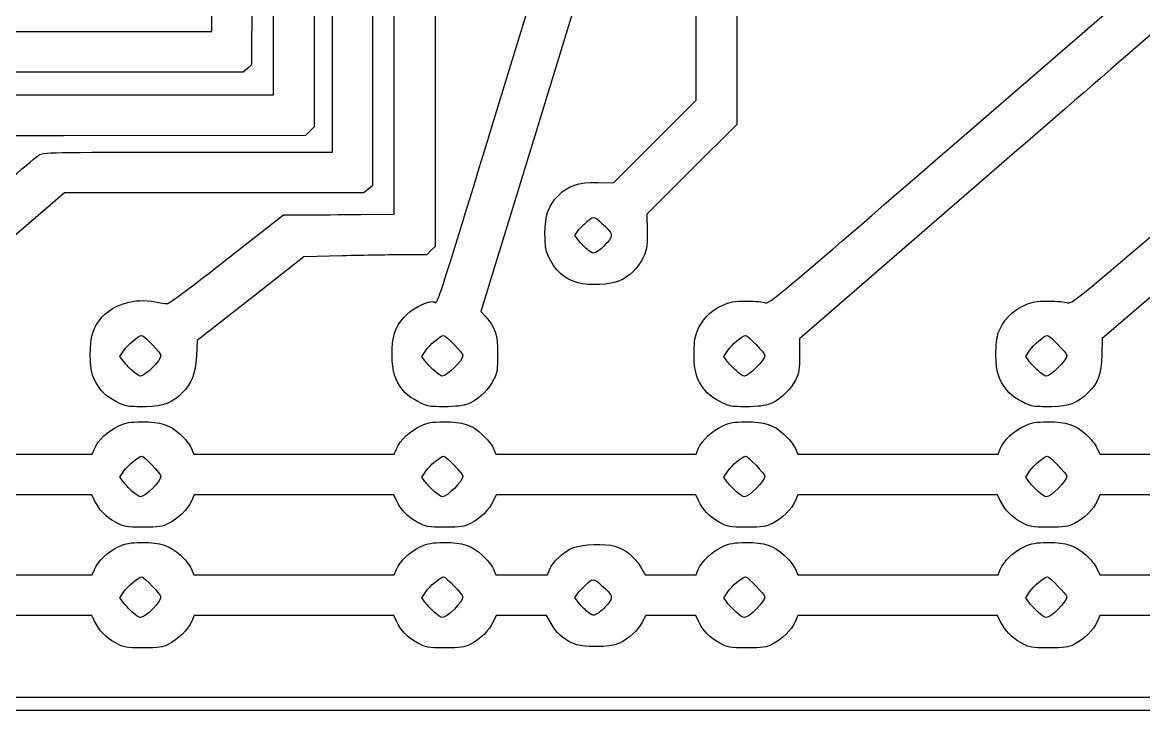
# Model space of a CAD drawing. Extents: x 0 to 100, y 0 to 150.
# Drawn here: x 32.85 to 56.43, y 0 to 14.48 of the extents above; entities that cross this region are included whole.
import ezdxf

# ---------------------------------------------------------------- set-up
doc = ezdxf.new("R2010")
doc.units = 0
doc.layers.add('Calque_1', color=7, linetype='CONTINUOUS')

msp = doc.modelspace()

# ---------------------------------------------------------------- linework, layer by layer
at = {"layer": 'Calque_1', "color": 7}
for p, q in [((36.831228, 14.28751), (36.829252, 24.360199)), ((37.679675, 23.666872), (37.671604, 13.583498)), ((38.13175, 12.95204), (38.13175, 22.400742)), ((38.989, 21.746319), (38.989, 12.282375)), ((39.371394, 11.747389), (39.369136, 20.550078)), ((40.219565, 19.856759), (40.211465, 11.043383)), ((47.021747, 12.842476), (47.021747, 17.890941)), ((47.880033, 17.635016), (47.879186, 12.330627)), ((40.671747, 10.445715), (40.671747, 17.029556)), ((41.529, 16.420546), (41.529, 9.76657)), ((42.773848, 12.446007), (43.830872, 15.890882)), ((52.871062, 12.283761), (57.1805, 16.017882)), ((44.701073, 15.605141), (43.596433, 12.001516)), ((29.980551, 14.286381), (36.831228, 14.28751)), ((37.58252, 13.506872), (37.49344, 13.430246)), ((37.671604, 13.583498), (37.58252, 13.506872)), ((37.49344, 13.430246), (30.53402, 13.429682)), ((28.158144, 12.958165), (33.144948, 12.955117)), ((33.144948, 12.955117), (38.13175, 12.95204)), ((46.152325, 11.97348), (47.021747, 12.842476)), ((38.989, 12.282375), (38.896191, 12.189569)), ((47.879186, 12.330627), (46.93265, 11.387293)), ((33.713002, 12.094785), (28.622625, 12.092809)), ((38.803382, 12.09676), (33.713002, 12.094785)), ((38.896191, 12.189569), (38.803382, 12.09676)), ((43.596433, 12.001516), (42.491793, 8.397891)), ((45.282903, 11.10449), (46.152325, 11.97348)), ((36.330636, 11.747389), (39.371394, 11.747389)), ((46.93265, 11.387293), (45.986116, 10.443963)), ((53.498629, 11.549148), (49.196504, 7.822629)), ((44.951478, 11.11019), (45.282903, 11.10449)), ((33.734465, 10.890133), (31.946286, 9.357545)), ((36.883882, 10.890133), (33.734465, 10.890133)), ((40.033301, 10.890133), (36.883882, 10.890133)), ((40.122382, 10.966759), (40.033301, 10.890133)), ((40.211465, 11.043383), (40.122382, 10.966759)), ((37.1475, 9.494183), (38.338125, 10.429882)), ((38.338125, 10.429882), (38.7985, 10.430165)), ((39.965311, 10.438095), (40.671747, 10.445715)), ((45.986116, 10.443963), (45.988091, 10.071807)), ((44.46561, 9.99585), (44.525709, 10.079425)), ((44.560713, 9.876174), (44.46561, 9.99585)), ((41.443687, 9.67752), (41.358371, 9.588474)), ((41.529, 9.76657), (41.443687, 9.67752)), ((44.755491, 9.682953), (44.755491, 9.682962)), ((38.770774, 9.546648), (37.649576, 8.665014)), ((39.583538, 9.567561), (38.770774, 9.546648)), ((41.358371, 9.588474), (40.877335, 9.588474)), ((57.330405, 9.343101), (55.5581, 7.82494)), ((44.539191, 8.995954), (44.538999, 8.995965)), ((37.649576, 8.665014), (36.528378, 7.783383)), ((42.491793, 8.397891), (42.596254, 8.286766)), ((36.528378, 7.783383), (36.508989, 7.455616)), ((49.196504, 7.822629), (49.195093, 7.475253)), ((55.5581, 7.82494), (55.550791, 7.476404)), ((34.901401, 7.451368), (34.984619, 7.577118)), ((41.251401, 7.451368), (41.334619, 7.577118)), ((47.601401, 7.451368), (47.684619, 7.577118)), ((53.951401, 7.451368), (54.034617, 7.577118)), ((34.966817, 7.359502), (34.901401, 7.451368)), ((41.316817, 7.359502), (41.251401, 7.451368)), ((47.666817, 7.359502), (47.601401, 7.451368)), ((54.016817, 7.359502), (53.951401, 7.451368)), ((35.160639, 7.151634), (35.160639, 7.151634)), ((41.510636, 7.151634), (41.510636, 7.151634)), ((47.860636, 7.151634), (47.860636, 7.151634)), ((54.210636, 7.151634), (54.210636, 7.151634)), ((35.034161, 6.409548), (35.034155, 6.409587)), ((41.38426, 6.409587), (41.384155, 6.409587)), ((47.734147, 6.409573), (47.734155, 6.409587)), ((54.084228, 6.409568), (54.084155, 6.409587)), ((34.32035, 5.397445), (34.365977, 5.506651)), ((36.399891, 5.526523), (36.458093, 5.397445)), ((40.67035, 5.397445), (40.715977, 5.506651)), ((42.749891, 5.526523), (42.808093, 5.397445)), ((47.02035, 5.397445), (47.065977, 5.506651)), ((49.099891, 5.526523), (49.158093, 5.397445)), ((53.37035, 5.397445), (53.415977, 5.506651)), ((55.449888, 5.526523), (55.508093, 5.397445)), ((32.214225, 5.397445), (34.32035, 5.397445)), ((36.458093, 5.397445), (38.564225, 5.397445)), ((38.564225, 5.397445), (40.67035, 5.397445)), ((42.808093, 5.397445), (44.914225, 5.397445)), ((44.914225, 5.397445), (47.02035, 5.397445)), ((49.158093, 5.397445), (51.264225, 5.397445)), ((51.264225, 5.397445), (53.37035, 5.397445)), ((55.508093, 5.397445), (57.614222, 5.397445)), ((34.901401, 4.911368), (34.984619, 5.037118)), ((41.251401, 4.911368), (41.334619, 5.037118)), ((47.601401, 4.911368), (47.684619, 5.037118)), ((53.951401, 4.911368), (54.034617, 5.037118)), ((34.966817, 4.819502), (34.901401, 4.911368)), ((41.316817, 4.819502), (41.251401, 4.911368)), ((47.666817, 4.819502), (47.601401, 4.911368)), ((54.016817, 4.819502), (53.951401, 4.911368)), ((34.311113, 4.540184), (32.211727, 4.540184)), ((34.367366, 4.422224), (34.311113, 4.540184)), ((35.160639, 4.611634), (35.160639, 4.611634)), ((36.462343, 4.540184), (36.403842, 4.407576)), ((38.561727, 4.540184), (36.462343, 4.540184)), ((40.661116, 4.540184), (38.561727, 4.540184)), ((40.717366, 4.422224), (40.661116, 4.540184)), ((41.510636, 4.611634), (41.510636, 4.611634)), ((42.812346, 4.540184), (42.753842, 4.407576)), ((44.91173, 4.540184), (42.812346, 4.540184)), ((47.011116, 4.540184), (44.91173, 4.540184)), ((47.067366, 4.422224), (47.011116, 4.540184)), ((47.860636, 4.611634), (47.860636, 4.611634)), ((49.162346, 4.540184), (49.103842, 4.407576)), ((51.26173, 4.540184), (49.162346, 4.540184)), ((53.361116, 4.540184), (51.26173, 4.540184)), ((53.417363, 4.422224), (53.361116, 4.540184)), ((54.210636, 4.611634), (54.210636, 4.611634)), ((55.512346, 4.540184), (55.453842, 4.407576)), ((57.61173, 4.540184), (55.512346, 4.540184)), ((32.214371, 2.858063), (34.320497, 2.858063)), ((34.320497, 2.858063), (34.366124, 2.967269)), ((36.400037, 2.987138), (36.45824, 2.858063)), ((36.45824, 2.858063), (38.564371, 2.858063)), ((38.564371, 2.858063), (40.670497, 2.858063)), ((40.670497, 2.858063), (40.716124, 2.967269)), ((42.750037, 2.987138), (42.80824, 2.858063)), ((42.80824, 2.858063), (43.352666, 2.858063)), ((43.352666, 2.858063), (43.89709, 2.858063)), ((43.89709, 2.858063), (43.935128, 2.963245)), ((45.843114, 3.040625), (45.950756, 2.858063)), ((45.950756, 2.858063), (46.485627, 2.858063)), ((46.485627, 2.858063), (47.020497, 2.858063)), ((47.020497, 2.858063), (47.066124, 2.967269)), ((49.100037, 2.987138), (49.15824, 2.858063)), ((49.15824, 2.858063), (51.264371, 2.858063)), ((51.264371, 2.858063), (53.370497, 2.858063)), ((53.370497, 2.858063), (53.416124, 2.967269)), ((55.450034, 2.987138), (55.50824, 2.858063)), ((55.50824, 2.858063), (57.614368, 2.858063)), ((34.901401, 2.37136), (34.984619, 2.49711)), ((34.966817, 2.279494), (34.901401, 2.37136)), ((41.251401, 2.37136), (41.334619, 2.49711)), ((41.316817, 2.279494), (41.251401, 2.37136)), ((44.46561, 2.37585), (44.525709, 2.459425)), ((44.560713, 2.256174), (44.46561, 2.37585)), ((47.601401, 2.37136), (47.684619, 2.49711)), ((47.666817, 2.279494), (47.601401, 2.37136)), ((53.951401, 2.37136), (54.034617, 2.49711)), ((54.016817, 2.279494), (53.951401, 2.37136)), ((34.311265, 2.000836), (32.211879, 2.000836)), ((34.367515, 1.882876), (34.311265, 2.000836)), ((35.160639, 2.071626), (35.160639, 2.071626)), ((36.462496, 2.000836), (36.403988, 1.868228)), ((38.561879, 2.000836), (36.462496, 2.000836)), ((40.661265, 2.000836), (38.561879, 2.000836)), ((40.717515, 1.882876), (40.661265, 2.000836)), ((41.510636, 2.071626), (41.510636, 2.071626)), ((42.812496, 2.000836), (42.753988, 1.868228)), ((43.343105, 2.000836), (42.812496, 2.000836)), ((43.873714, 2.000836), (43.343105, 2.000836)), ((43.969477, 1.83115), (43.873714, 2.000836)), ((44.755491, 2.062953), (44.755491, 2.062962)), ((45.959291, 2.000802), (45.883201, 1.857368)), ((46.485277, 2.000802), (45.959291, 2.000802)), ((47.011265, 2.000802), (46.485277, 2.000802)), ((47.067515, 1.882839), (47.011265, 2.000802)), ((47.860636, 2.071626), (47.860636, 2.071626)), ((49.162496, 2.000802), (49.103988, 1.868194)), ((51.261879, 2.000802), (49.162496, 2.000802)), ((53.361263, 2.000802), (51.261879, 2.000802)), ((53.417515, 1.882839), (53.361263, 2.000802)), ((54.210636, 2.071626), (54.210636, 2.071626)), ((55.512496, 2.000802), (55.453988, 1.868194)), ((57.611876, 2.000802), (55.512496, 2.000802)), ((0.28575, 0.285757), (50.037997, 0.285757)), ((50.037997, 0.285757), (99.790247, 0.285757)), ((50.037997, 0.000007), (0, 0.000007)), ((100.075997, 0.000007), (50.037997, 0.000007))]:
    msp.add_line(p, q, dxfattribs=at)
for points in [[(57.919818, 15.385222), (57.854334, 15.32497), (55.864797, 13.598738), (53.498629, 11.549148)], [(41.486723, 8.604232), (41.609047, 8.604232), (41.442775, 8.107984), (42.773848, 12.446007)], [(48.482247, 8.58155), (48.556754, 8.551598), (48.826081, 8.778792), (52.871062, 12.283761)], [(31.306302, 10.086587), (32.292493, 10.932946), (33.142236, 11.652842), (33.194625, 11.686347)], [(33.194625, 11.686347), (33.286827, 11.745323), (33.387134, 11.74727), (36.330636, 11.747389)], [(44.122473, 10.836819), (44.338979, 11.053325), (44.533202, 11.117373), (44.951478, 11.11019)], [(43.84152, 10.027146), (43.840956, 10.420532), (43.91255, 10.626899), (44.122473, 10.836819)], [(38.7985, 10.430165), (39.051704, 10.430165), (39.57677, 10.43389), (39.965311, 10.438095)], [(44.67602, 10.243963), (44.867155, 10.415495), (44.854927, 10.415117), (45.032955, 10.255054)], [(44.525709, 10.079425), (44.55876, 10.125393), (44.626403, 10.199434), (44.67602, 10.243963)], [(45.032955, 10.255054), (45.275695, 10.036809), (45.283727, 10.009817), (45.153035, 9.851434)], [(43.908813, 9.568518), (43.85601, 9.687886), (43.841879, 9.784214), (43.84152, 10.027146)], [(45.988091, 10.071807), (45.990067, 9.727019), (45.983576, 9.686441), (45.901808, 9.519936)], [(54.833006, 8.580621), (54.90836, 8.549743), (55.018627, 8.638006), (56.681686, 10.060332)], [(44.755491, 9.682962), (44.700673, 9.72341), (44.613023, 9.810354), (44.560713, 9.876174)], [(44.949251, 9.66396), (44.858096, 9.611125), (44.852054, 9.61172), (44.755491, 9.682953)], [(45.153035, 9.851434), (45.092705, 9.778322), (45.000999, 9.693957), (44.949251, 9.66396)], [(35.893375, 8.561662), (35.931534, 8.559686), (36.432019, 8.931898), (37.1475, 9.494183)], [(40.877335, 9.588474), (40.612766, 9.588474), (40.030558, 9.579076), (39.583538, 9.567561)], [(44.538999, 8.995965), (44.248087, 9.078202), (44.043467, 9.264104), (43.908813, 9.568518)], [(45.901808, 9.519936), (45.799293, 9.311182), (45.614666, 9.132256), (45.406979, 9.040387)], [(45.406979, 9.040387), (45.221878, 8.958506), (44.75603, 8.934652), (44.539191, 8.995954)], [(34.52876, 8.280755), (34.775436, 8.55512), (35.214845, 8.681854), (35.639375, 8.601077)], [(35.639375, 8.601077), (35.74415, 8.581152), (35.85845, 8.563403), (35.893375, 8.561662)], [(40.870618, 8.272852), (41.017351, 8.439553), (41.323452, 8.60419), (41.486723, 8.604232)], [(47.03226, 7.960373), (47.113577, 8.194911), (47.322133, 8.414906), (47.567585, 8.525055)], [(47.567585, 8.525055), (47.744335, 8.604376), (47.804025, 8.614646), (48.085127, 8.614087)], [(48.085127, 8.614087), (48.259887, 8.613805), (48.438593, 8.599101), (48.482247, 8.58155)], [(53.38226, 7.960373), (53.463577, 8.194911), (53.67213, 8.414906), (53.917585, 8.525055)], [(53.917585, 8.525055), (54.094335, 8.604376), (54.154025, 8.614646), (54.435127, 8.614087)], [(54.435127, 8.614087), (54.609887, 8.613805), (54.788932, 8.598678), (54.833006, 8.580621)], [(34.276817, 7.477132), (34.274277, 7.871329), (34.335156, 8.065425), (34.52876, 8.280755)], [(40.626815, 7.477132), (40.624275, 7.865913), (40.684103, 8.06096), (40.870618, 8.272852)], [(42.596254, 8.286766), (42.791846, 8.078698), (42.846348, 7.905348), (42.845818, 7.493016)], [(34.984619, 7.577118), (35.063803, 7.696772), (35.296726, 7.892874), (35.359662, 7.892874)], [(35.359662, 7.892874), (35.407236, 7.892874), (35.765111, 7.521297), (35.765111, 7.471903)], [(41.334619, 7.577118), (41.413803, 7.696772), (41.646726, 7.892874), (41.709662, 7.892874)], [(41.709662, 7.892874), (41.757236, 7.892874), (42.115111, 7.521297), (42.115111, 7.471903)], [(46.976815, 7.477132), (46.975403, 7.70562), (46.990897, 7.841098), (47.03226, 7.960373)], [(47.684619, 7.577118), (47.763803, 7.696772), (47.996726, 7.892874), (48.059662, 7.892874)], [(48.059662, 7.892874), (48.107236, 7.892874), (48.465111, 7.521297), (48.465111, 7.471903)], [(53.326815, 7.477132), (53.325403, 7.70562), (53.340897, 7.841098), (53.38226, 7.960373)], [(54.034617, 7.577118), (54.113803, 7.696772), (54.346726, 7.892874), (54.409662, 7.892874)], [(54.409662, 7.892874), (54.457236, 7.892874), (54.815108, 7.521297), (54.815108, 7.471903)], [(34.509244, 6.734801), (34.331721, 6.958941), (34.279044, 7.127177), (34.276817, 7.477132)], [(35.160639, 7.151634), (35.090013, 7.215433), (35.002795, 7.308976), (34.966817, 7.359502)], [(35.765111, 7.471903), (35.765111, 7.370215), (35.432537, 7.035624), (35.331465, 7.035624)], [(36.508989, 7.455616), (36.486355, 7.072736), (36.414019, 6.885019), (36.21081, 6.681686)], [(40.859244, 6.734801), (40.681721, 6.958941), (40.629044, 7.127177), (40.626815, 7.477132)], [(41.510636, 7.151634), (41.440013, 7.215433), (41.352795, 7.308976), (41.316817, 7.359502)], [(42.115111, 7.471903), (42.115111, 7.370215), (41.782537, 7.035624), (41.681465, 7.035624)], [(42.845818, 7.493016), (42.845536, 7.170199), (42.836307, 7.109493), (42.767419, 6.969141)], [(47.209244, 6.734801), (47.031721, 6.958941), (46.979044, 7.127177), (46.976815, 7.477132)], [(47.860636, 7.151634), (47.790013, 7.215433), (47.702795, 7.308976), (47.666817, 7.359502)], [(48.465111, 7.471903), (48.465111, 7.370215), (48.132537, 7.035624), (48.031465, 7.035624)], [(49.195093, 7.475253), (49.193681, 7.174082), (49.183324, 7.106758), (49.116477, 6.969127)], [(53.559244, 6.734801), (53.381721, 6.958941), (53.329044, 7.127177), (53.326815, 7.477132)], [(54.210636, 7.151634), (54.140013, 7.215433), (54.052795, 7.308976), (54.016817, 7.359502)], [(54.815108, 7.471903), (54.815108, 7.370215), (54.482537, 7.035624), (54.381465, 7.035624)], [(55.550791, 7.476404), (55.542324, 7.072008), (55.479885, 6.900849), (55.260878, 6.681706)], [(35.331465, 7.035624), (35.308125, 7.035624), (35.231259, 7.087829), (35.160639, 7.151634)], [(41.681465, 7.035624), (41.658125, 7.035624), (41.581259, 7.087829), (41.510636, 7.151634)], [(48.031465, 7.035624), (48.008125, 7.035624), (47.931259, 7.087829), (47.860636, 7.151634)], [(54.381465, 7.035624), (54.358125, 7.035624), (54.281259, 7.087829), (54.210636, 7.151634)], [(42.767419, 6.969141), (42.668187, 6.766988), (42.475463, 6.573948), (42.276928, 6.477837)], [(49.116477, 6.969127), (49.01856, 6.767507), (48.825895, 6.574196), (48.626816, 6.477823)], [(35.034155, 6.409587), (34.86233, 6.454139), (34.60551, 6.613253), (34.509244, 6.734801)], [(36.21081, 6.681686), (35.999866, 6.470615), (35.824581, 6.404087), (35.451407, 6.393461)], [(41.384155, 6.409587), (41.21233, 6.454139), (40.95551, 6.613253), (40.859244, 6.734801)], [(47.734155, 6.409587), (47.56233, 6.454139), (47.30551, 6.613253), (47.209244, 6.734801)], [(54.084155, 6.409587), (53.91233, 6.454139), (53.65551, 6.613253), (53.559244, 6.734801)], [(55.260878, 6.681706), (55.049934, 6.470635), (54.874648, 6.404107), (54.501474, 6.393481)], [(35.451407, 6.393461), (35.27539, 6.388438), (35.087631, 6.395719), (35.034161, 6.409548)], [(41.801505, 6.393501), (41.625489, 6.388477), (41.437729, 6.395759), (41.38426, 6.409587)], [(42.276928, 6.477837), (42.150995, 6.416874), (42.060865, 6.400884), (41.801505, 6.393501)], [(48.151392, 6.393487), (47.975376, 6.388463), (47.787616, 6.395744), (47.734147, 6.409573)], [(48.626816, 6.477823), (48.500882, 6.41686), (48.410752, 6.40087), (48.151392, 6.393487)], [(54.501474, 6.393481), (54.325458, 6.388457), (54.137698, 6.395739), (54.084228, 6.409568)], [(34.365977, 5.506651), (34.44137, 5.687084), (34.652785, 5.888845), (34.867382, 5.985151)], [(34.867382, 5.985151), (35.036627, 6.061102), (35.106556, 6.07372), (35.367361, 6.075363)], [(35.367361, 6.075363), (35.75939, 6.077903), (35.947629, 6.015743), (36.173184, 5.809597)], [(40.715977, 5.506651), (40.791367, 5.687084), (41.002785, 5.888845), (41.217382, 5.985151)], [(41.217382, 5.985151), (41.386627, 6.061102), (41.456556, 6.07372), (41.717361, 6.075363)], [(41.717361, 6.075363), (42.10939, 6.077903), (42.297629, 6.015743), (42.523184, 5.809597)], [(47.065977, 5.506651), (47.141367, 5.687084), (47.352785, 5.888845), (47.567382, 5.985151)], [(47.567382, 5.985151), (47.736627, 6.061102), (47.806556, 6.07372), (48.067361, 6.075363)], [(48.067361, 6.075363), (48.45939, 6.077903), (48.647629, 6.015743), (48.873184, 5.809597)], [(53.415977, 5.506651), (53.491367, 5.687084), (53.702785, 5.888845), (53.917376, 5.985151)], [(53.917376, 5.985151), (54.086627, 6.061102), (54.156556, 6.07372), (54.417361, 6.075363)], [(54.417361, 6.075363), (54.80939, 6.077903), (54.997629, 6.015743), (55.223184, 5.809597)], [(36.173184, 5.809597), (36.26586, 5.724899), (36.367875, 5.597516), (36.399891, 5.526523)], [(42.523184, 5.809597), (42.61586, 5.724899), (42.717875, 5.597516), (42.749891, 5.526523)], [(48.873184, 5.809597), (48.96586, 5.724899), (49.067875, 5.597516), (49.099891, 5.526523)], [(55.223184, 5.809597), (55.31586, 5.724899), (55.417875, 5.597516), (55.449888, 5.526523)], [(34.984619, 5.037118), (35.063803, 5.156772), (35.296726, 5.352874), (35.359662, 5.352874)], [(35.359662, 5.352874), (35.407236, 5.352874), (35.765111, 4.981297), (35.765111, 4.931903)], [(41.334619, 5.037118), (41.413803, 5.156772), (41.646726, 5.352874), (41.709662, 5.352874)], [(41.709662, 5.352874), (41.757236, 5.352874), (42.115111, 4.981297), (42.115111, 4.931903)], [(47.684619, 5.037118), (47.763803, 5.156772), (47.996726, 5.352874), (48.059662, 5.352874)], [(48.059662, 5.352874), (48.107236, 5.352874), (48.465111, 4.981297), (48.465111, 4.931903)], [(54.034617, 5.037118), (54.113803, 5.156772), (54.346726, 5.352874), (54.409662, 5.352874)], [(54.409662, 5.352874), (54.457236, 5.352874), (54.815108, 4.981297), (54.815108, 4.931903)], [(35.160639, 4.611634), (35.090013, 4.675433), (35.002795, 4.768976), (34.966817, 4.819502)], [(35.765111, 4.931903), (35.765111, 4.830215), (35.432537, 4.495624), (35.331465, 4.495624)], [(41.510636, 4.611634), (41.440013, 4.675433), (41.352795, 4.768976), (41.316817, 4.819502)], [(42.115111, 4.931903), (42.115111, 4.830215), (41.782537, 4.495624), (41.681465, 4.495624)], [(47.860636, 4.611634), (47.790013, 4.675433), (47.702795, 4.768976), (47.666817, 4.819502)], [(48.465111, 4.931903), (48.465111, 4.830215), (48.132537, 4.495624), (48.031465, 4.495624)], [(54.210636, 4.611634), (54.140013, 4.675433), (54.052795, 4.768976), (54.016817, 4.819502)], [(54.815108, 4.931903), (54.815108, 4.830215), (54.482537, 4.495624), (54.381465, 4.495624)], [(35.331465, 4.495624), (35.308125, 4.495624), (35.231259, 4.547829), (35.160639, 4.611634)], [(41.681465, 4.495624), (41.658125, 4.495624), (41.581259, 4.547829), (41.510636, 4.611634)], [(48.031465, 4.495624), (48.008125, 4.495624), (47.931259, 4.547829), (47.860636, 4.611634)], [(54.381465, 4.495624), (54.358125, 4.495624), (54.281259, 4.547829), (54.210636, 4.611634)], [(34.805617, 3.965941), (34.599228, 4.07785), (34.464885, 4.217717), (34.367366, 4.422224)], [(36.403842, 4.407576), (36.327379, 4.234278), (36.122971, 4.032483), (35.925419, 3.935269)], [(41.155617, 3.965941), (40.949228, 4.07785), (40.814885, 4.217717), (40.717366, 4.422224)], [(42.753842, 4.407576), (42.677376, 4.234278), (42.472971, 4.032483), (42.275419, 3.935269)], [(47.505617, 3.965941), (47.299231, 4.07785), (47.164885, 4.217717), (47.067366, 4.422224)], [(49.103842, 4.407576), (49.027376, 4.234278), (48.822971, 4.032483), (48.625419, 3.935269)], [(53.855614, 3.965941), (53.649231, 4.07785), (53.514885, 4.217717), (53.417363, 4.422224)], [(55.453842, 4.407576), (55.377376, 4.234278), (55.172971, 4.032483), (54.975419, 3.935269)], [(35.386498, 3.857559), (35.013113, 3.857559), (35.001505, 3.859817), (34.805617, 3.965941)], [(35.925419, 3.935269), (35.784474, 3.865913), (35.726548, 3.857559), (35.386498, 3.857559)], [(41.736501, 3.857559), (41.363113, 3.857559), (41.351505, 3.859817), (41.155617, 3.965941)], [(42.275419, 3.935269), (42.134474, 3.865913), (42.076548, 3.857559), (41.736501, 3.857559)], [(48.086501, 3.857559), (47.713113, 3.857559), (47.701508, 3.859817), (47.505617, 3.965941)], [(48.625419, 3.935269), (48.484474, 3.865913), (48.426548, 3.857559), (48.086501, 3.857559)], [(54.436501, 3.857559), (54.06311, 3.857559), (54.051508, 3.859817), (53.855614, 3.965941)], [(54.975419, 3.935269), (54.834474, 3.865913), (54.776545, 3.857559), (54.436501, 3.857559)], [(35.367508, 3.535978), (35.759537, 3.538518), (35.947776, 3.476362), (36.173331, 3.270215)], [(41.717508, 3.535978), (42.109537, 3.538518), (42.297776, 3.476362), (42.523331, 3.270215)], [(48.067508, 3.535978), (48.459537, 3.538518), (48.647776, 3.476362), (48.873331, 3.270215)], [(54.417508, 3.535978), (54.809537, 3.538518), (54.997776, 3.476362), (55.223331, 3.270215)], [(34.366124, 2.967269), (34.441517, 3.147702), (34.652932, 3.349463), (34.867528, 3.445769)], [(34.867528, 3.445769), (35.036774, 3.52172), (35.106703, 3.534338), (35.367508, 3.535978)], [(40.716124, 2.967269), (40.791514, 3.147702), (41.002932, 3.349463), (41.217528, 3.445769)], [(41.217528, 3.445769), (41.386774, 3.52172), (41.456703, 3.534338), (41.717508, 3.535978)], [(43.935128, 2.963245), (43.993395, 3.124388), (44.244644, 3.356093), (44.440613, 3.429414)], [(44.440613, 3.429414), (44.6313, 3.50076), (45.106203, 3.517569), (45.312477, 3.460281)], [(45.312477, 3.460281), (45.517316, 3.403387), (45.727002, 3.237556), (45.843114, 3.040625)], [(47.066124, 2.967269), (47.141514, 3.147702), (47.352932, 3.349463), (47.567528, 3.445769)], [(47.567528, 3.445769), (47.736774, 3.52172), (47.806703, 3.534338), (48.067508, 3.535978)], [(53.416124, 2.967269), (53.491514, 3.147702), (53.702932, 3.349463), (53.917525, 3.445769)], [(53.917525, 3.445769), (54.086774, 3.52172), (54.156703, 3.534338), (54.417508, 3.535978)], [(36.173331, 3.270215), (36.266007, 3.185515), (36.368022, 3.058131), (36.400037, 2.987138)], [(42.523331, 3.270215), (42.616007, 3.185515), (42.718022, 3.058131), (42.750037, 2.987138)], [(48.873331, 3.270215), (48.966007, 3.185515), (49.068022, 3.058131), (49.100037, 2.987138)], [(55.223331, 3.270215), (55.316007, 3.185515), (55.418022, 3.058131), (55.450034, 2.987138)], [(34.984619, 2.49711), (35.063803, 2.616763), (35.296726, 2.812866), (35.359662, 2.812866)], [(35.359662, 2.812866), (35.407236, 2.812866), (35.765111, 2.441289), (35.765111, 2.391894)], [(41.334619, 2.49711), (41.413803, 2.616763), (41.646726, 2.812866), (41.709662, 2.812866)], [(41.709662, 2.812866), (41.757236, 2.812866), (42.115111, 2.441289), (42.115111, 2.391894)], [(44.525709, 2.459425), (44.55876, 2.505393), (44.626403, 2.579434), (44.67602, 2.623963)], [(44.67602, 2.623963), (44.867155, 2.795495), (44.854927, 2.795117), (45.032955, 2.635054)], [(45.032955, 2.635054), (45.275695, 2.416809), (45.283727, 2.389817), (45.153035, 2.231434)], [(47.684619, 2.49711), (47.763803, 2.616763), (47.996726, 2.812866), (48.059662, 2.812866)], [(48.059662, 2.812866), (48.107236, 2.812866), (48.465111, 2.441289), (48.465111, 2.391894)], [(54.034617, 2.49711), (54.113803, 2.616763), (54.346726, 2.812866), (54.409662, 2.812866)], [(54.409662, 2.812866), (54.457236, 2.812866), (54.815108, 2.441289), (54.815108, 2.391894)], [(35.765111, 2.391894), (35.765111, 2.290207), (35.432537, 1.955616), (35.331465, 1.955616)], [(42.115111, 2.391894), (42.115111, 2.290207), (41.782537, 1.955616), (41.681465, 1.955616)], [(48.465111, 2.391894), (48.465111, 2.290207), (48.132537, 1.955616), (48.031465, 1.955616)], [(54.815108, 2.391894), (54.815108, 2.290207), (54.482537, 1.955616), (54.381465, 1.955616)], [(35.160639, 2.071626), (35.090013, 2.135425), (35.002795, 2.228968), (34.966817, 2.279494)], [(41.510636, 2.071626), (41.440013, 2.135425), (41.352795, 2.228968), (41.316817, 2.279494)], [(44.755491, 2.062962), (44.700673, 2.10341), (44.613023, 2.190354), (44.560713, 2.256174)], [(45.153035, 2.231434), (45.092705, 2.158322), (45.000999, 2.073957), (44.949251, 2.04396)], [(47.860636, 2.071626), (47.790013, 2.135425), (47.702795, 2.228968), (47.666817, 2.279494)], [(54.210636, 2.071626), (54.140013, 2.135425), (54.052795, 2.228968), (54.016817, 2.279494)], [(35.331465, 1.955616), (35.308125, 1.955616), (35.231259, 2.007821), (35.160639, 2.071626)], [(41.681465, 1.955616), (41.658125, 1.955616), (41.581259, 2.007821), (41.510636, 2.071626)], [(44.949251, 2.04396), (44.858096, 1.991125), (44.852054, 1.991717), (44.755491, 2.062953)], [(48.031465, 1.955616), (48.008125, 1.955616), (47.931259, 2.007821), (47.860636, 2.071626)], [(54.381465, 1.955616), (54.358125, 1.955616), (54.281259, 2.007821), (54.210636, 2.071626)], [(34.805767, 1.426593), (34.59938, 1.538502), (34.465037, 1.678369), (34.367515, 1.882876)], [(36.403988, 1.868228), (36.327529, 1.69493), (36.123124, 1.493135), (35.925571, 1.395921)], [(41.155767, 1.426593), (40.94938, 1.538502), (40.815037, 1.678369), (40.717515, 1.882876)], [(42.753988, 1.868228), (42.677529, 1.69493), (42.473124, 1.493135), (42.275571, 1.395921)], [(44.419526, 1.416718), (44.215462, 1.51109), (44.079394, 1.636391), (43.969477, 1.83115)], [(45.883201, 1.857368), (45.789492, 1.680728), (45.601972, 1.50752), (45.407662, 1.418129)], [(47.505767, 1.426559), (47.29938, 1.538466), (47.165037, 1.678335), (47.067515, 1.882839)], [(49.103988, 1.868194), (49.027529, 1.694896), (48.823124, 1.493098), (48.625571, 1.395887)], [(53.855767, 1.426559), (53.64938, 1.538466), (53.515034, 1.678335), (53.417515, 1.882839)], [(55.453988, 1.868194), (55.377529, 1.694896), (55.173121, 1.493098), (54.975571, 1.395887)], [(35.386651, 1.318211), (35.013259, 1.318211), (35.001654, 1.320469), (34.805767, 1.426593)], [(41.736651, 1.318211), (41.363259, 1.318211), (41.351654, 1.320469), (41.155767, 1.426593)], [(45.407662, 1.418129), (45.196455, 1.32096), (44.628302, 1.320133), (44.419526, 1.416718)], [(48.086651, 1.318177), (47.713259, 1.318177), (47.701654, 1.320435), (47.505767, 1.426559)], [(54.436648, 1.318177), (54.063259, 1.318177), (54.051654, 1.320435), (53.855767, 1.426559)], [(35.925571, 1.395921), (35.784626, 1.326565), (35.726695, 1.318211), (35.386651, 1.318211)], [(42.275571, 1.395921), (42.134626, 1.326565), (42.076695, 1.318211), (41.736651, 1.318211)], [(48.625571, 1.395887), (48.484626, 1.326528), (48.426695, 1.318177), (48.086651, 1.318177)], [(54.975571, 1.395887), (54.834626, 1.326528), (54.776695, 1.318177), (54.436648, 1.318177)]]:
    msp.add_open_spline(points, degree=3, dxfattribs=at)

doc.saveas('drawing.dxf')
